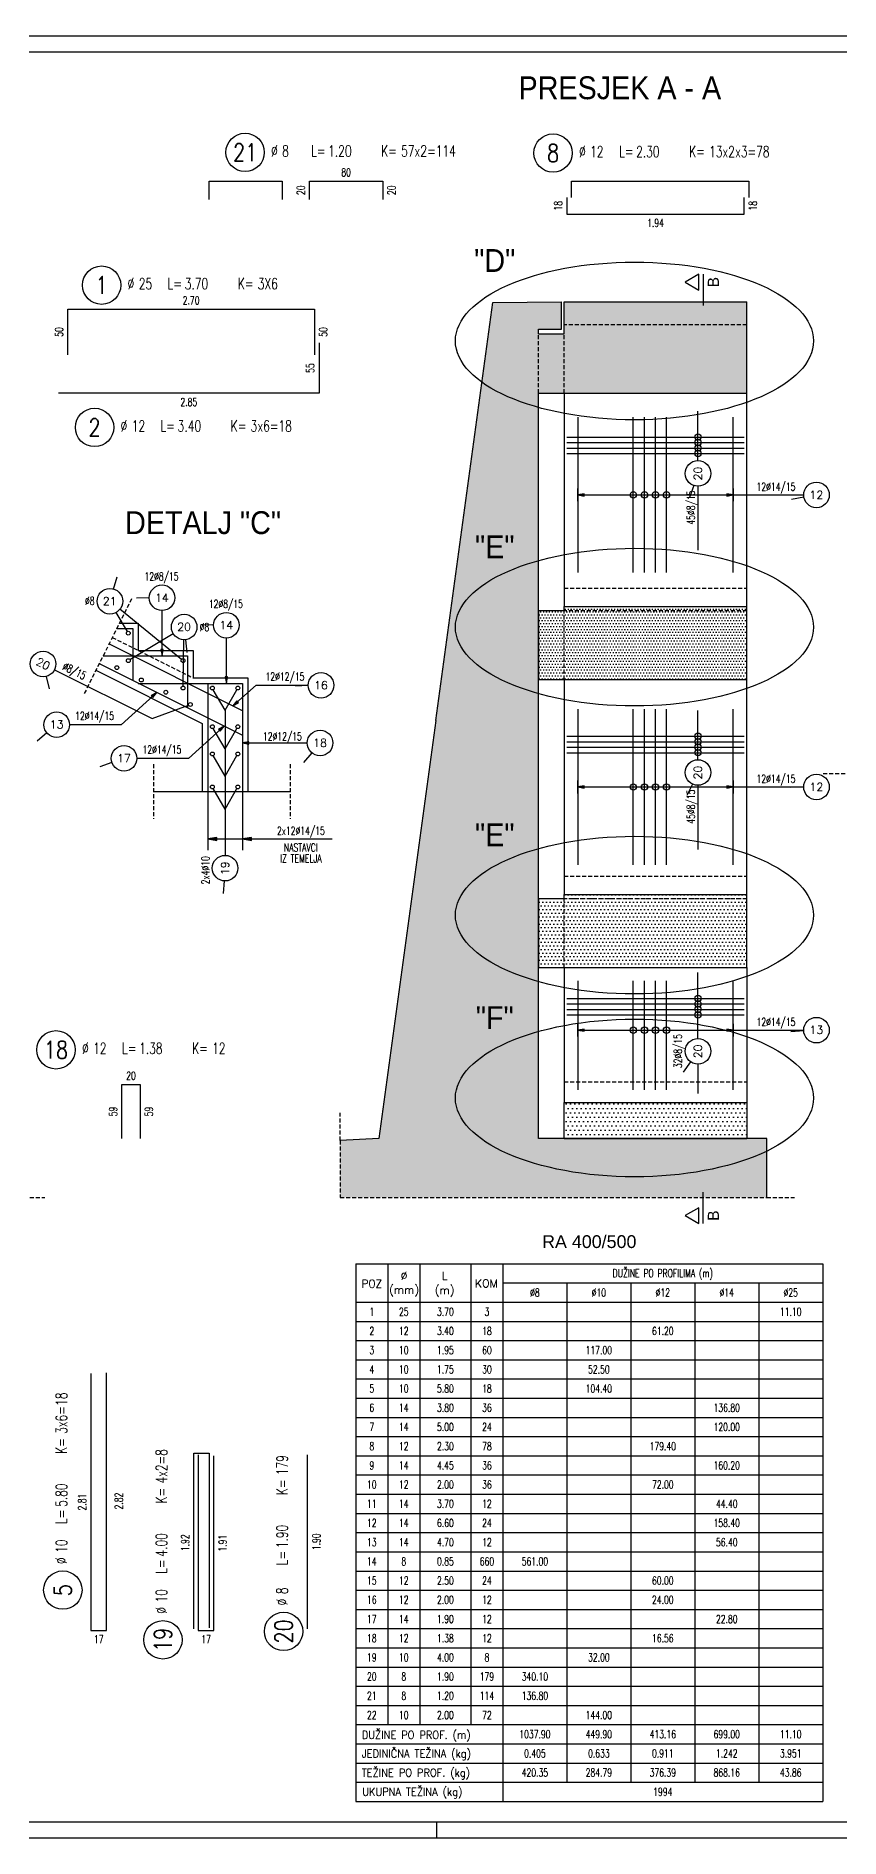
# Model space of a CAD drawing. Extents: x 168 to 5237, y 421 to 2392.
# Drawn here: x 2704 to 3584, y 421 to 2392 of the extents above; entities that cross this region are included whole.
import ezdxf
from ezdxf.enums import TextEntityAlignment as Align

# ---------------------------------------------------------------- set-up
doc = ezdxf.new("R2010")
doc.units = 0
doc.header["$LTSCALE"] = 35
doc.linetypes.add('HIDDEN', pattern=[9.525, 6.35, -3.175])
doc.linetypes.add('HIDDEN2', pattern=[0.1875, 0.125, -0.0625])
for name, color, linetype in [('ARM', 1, 'CONTINUOUS'), ('ARM-I', 6, 'CONTINUOUS'), ('BETON', 7, 'CONTINUOUS'), ('BETON TANKO', 40, 'CONTINUOUS'), ('CRTICA', 7, 'CONTINUOUS'), ('FILE', 8, 'CONTINUOUS'), ('KOTE', 4, 'CONTINUOUS'), ('NEVIDLJIVO', 9, 'HIDDEN2'), ('TANKO', 8, 'CONTINUOUS'), ('TEKST', 7, 'CONTINUOUS')]:
    doc.layers.add(name, color=color, linetype=linetype)
doc.styles.add('KOTE', font='romans.shx', dxfattribs={"width": 0.7})
doc.styles.add('NASLOV', font='ARIAL.TTF')
doc.styles.get("Standard").update_dxf_attribs({"font": 'romans.shx', "width": 0.9})

# ---------------------------------------------------------------- blocks, each defined once
blk = doc.blocks.new('POZ')
at = {"layer": 'ARM-I'}
blk.add_circle((0, 0), 0.6, dxfattribs=at)
at = {"layer": 'ARM', "width": 0.7}
for s, p in [('%%c', (0.814, -0.125)), ('L=', (2.064, -0.125)), ('K=', (4.256, -0.125))]:
    blk.add_text(s, height=0.35, dxfattribs=at).set_placement(p)
for tag, p in [('VA', (0.879, 0.435)), ('FI', (1.162, -0.13)), ('DUZ', (2.598, -0.13)), ('KOM', (4.881, -0.13))]:
    blk.add_attdef(tag, p, '', height=0.35, dxfattribs=at)
at = {"layer": 'ARM', "width": 0.7, "flags": 1}
for tag, p in [('TIP', (1.038, -0.896)), ('A', (1.162, -1.411)), ('B', (1.162, -1.918)), ('C', (1.162, -2.426)), ('D', (1.162, -2.934)), ('E', (1.162, -3.441)), ('F', (1.162, -3.949)), ('G', (1.162, -4.457)), ('H', (1.162, -4.964)), ('J', (1.162, -5.98)), ('I', (1.162, -5.472)), ('K', (1.162, -6.487)), ('L', (1.162, -6.995)), ('M', (1.162, -7.503)), ('N', (1.162, -8.011))]:
    blk.add_attdef(tag, p, '', height=0.35, dxfattribs=at)
at = {"layer": 'ARM-I', "width": 0.8}
blk.add_attdef('POZ', text='', height=0.55, dxfattribs=at).set_placement((0, 0), align=Align.MIDDLE)
blk = doc.blocks.new('STR')
at = {"layer": 'KOTE', "color": 9}
blk.add_lwpolyline([(-1, 0.17), (-1, -0.17), (0, 0)], close=True, dxfattribs=at)
at = {"layer": 'KOTE', "color": 9, "linetype": 'ByBlock'}
blk.add_solid([(-1, 0.17), (-1, -0.17), (0, 0)], dxfattribs=at)
blk = doc.blocks.new('P')
at = {"layer": 'KOTE'}
blk.add_circle((0, 0), 0.4, dxfattribs=at)
blk.add_attdef('P', text='', height=0.25, dxfattribs=at).set_placement((-0.004, 0.004), align=Align.MIDDLE)
blk = doc.blocks.new('S')
at = {"layer": 'KOTE', "color": 9}
blk.add_line((0, 1), (0, -1), dxfattribs=at)
blk.add_lwpolyline([(-1, 0.17), (-1, -0.17), (0, 0)], close=True, dxfattribs=at)
at = {"layer": 'KOTE', "color": 9, "linetype": 'ByBlock'}
blk.add_solid([(-1, 0.17), (-1, -0.17), (0, 0)], dxfattribs=at)
blk = doc.blocks.new('TABNAS')
at = {"layer": 'KOTE'}
for s, p in [('P0Z', (0.501, -0.623)), ('%%C', (1.509, -0.375)), ('L', (2.775, -0.375)), ('KOM', (4.081, -0.611)), ('(mm)', (1.509, -0.827)), ('(m)', (2.775, -0.839))]:
    blk.add_text(s, height=0.25, dxfattribs=at).set_placement(p, align=Align.MIDDLE)
blk = doc.blocks.new('UKUPNO')
at = {"layer": 'KOTE', "width": 0.9}
for s, p in [('DUŽINE PO PROF. (m)', (0.186, 1.952)), ('JEDINIČNA TEŽINA (kg)', (0.186, 1.369)), ('TEŽINE PO PROF. (kg)', (0.186, 0.772)), ('UKUPNA TEŽINA (kg)', (0.199, 0.177))]:
    blk.add_text(s, height=0.25, dxfattribs=at).set_placement(p)

msp = doc.modelspace()

# ---------------------------------------------------------------- hatches: boundary and pattern name
at = {"layer": 'TANKO'}
h = msp.add_hatch(dxfattribs=at)
h.set_pattern_fill('DOTS', color=256, scale=1.5, style=0)
h.paths.add_polyline_path([(3253.6, 1593.7), (3141.1, 1643.3), (3203.6, 2100.5), (3278.6, 2101.3), (3278.6, 2071.3), (3253.6, 2071.3), (3253.6, 2066.3), (3281.6, 2066.3), (3281.6, 2101.3), (3481.6, 2101.3), (3481.6, 2001.3), (3253.6, 2001.3)])
h.paths.add_polyline_path([(3166.2, 1852.2), (3236.5, 1852.2), (3236.5, 1814.6), (3166.2, 1814.6)], flags=25)
h = msp.add_hatch(dxfattribs=at)
h.set_pattern_fill('DOTS', color=256, scale=2, style=0)
h.paths.add_polyline_path([(3281.6, 1763.2), (3253.6, 1763.2), (3253.6, 1688.2), (3481.6, 1688.2), (3481.6, 1768.1), (3281.6, 1768.1)])
h = msp.add_hatch(dxfattribs=at)
h.set_pattern_fill('DOTS', color=256, scale=1.5, style=0)
h.paths.add_polyline_path([(3253.6, 1593.7), (3141.1, 1643.3), (3078.6, 1186.1), (3036.4, 1184.2), (3036.4, 1121.7), (3503.6, 1121.7), (3503.6, 1186.1), (3253.6, 1186.1)])
h.paths.add_polyline_path([(3166.2, 1537.2), (3236.5, 1537.2), (3236.5, 1499.6), (3166.2, 1499.6)], flags=24)
h.paths.add_polyline_path([(3167, 1337.2), (3235.6, 1337.2), (3235.6, 1299.6), (3167, 1299.6)], flags=24)
h = msp.add_hatch(dxfattribs=at)
h.set_pattern_fill('DOTS', color=256, scale=2.5, style=0)
h.paths.add_polyline_path([(3281.6, 1448.2), (3253.6, 1448.2), (3253.6, 1373.2), (3481.6, 1373.2), (3481.6, 1453.1), (3281.6, 1453.1)])
h = msp.add_hatch(dxfattribs=at)
h.set_pattern_fill('DOTS', color=256, scale=3, style=0)
h.paths.add_polyline_path([(3281.6, 1186.1), (3481.6, 1186.1), (3481.6, 1225.6), (3281.6, 1225.6)])

# ---------------------------------------------------------------- linework, layer by layer
at = {"layer": 'ARM'}
for p, q in [((3296.6, 1975), (3296.6, 1805.2)), ((3357.3, 1805.2), (3357.3, 1975)), ((3369.5, 1805.2), (3369.5, 1975)), ((3381.6, 1805.2), (3381.6, 1975)), ((3393.7, 1805.2), (3393.7, 1975)), ((3466.6, 1805.2), (3466.6, 1975)), ((3284.6, 1953.4), (3478.6, 1953.4)), ((3284.6, 1947.4), (3478.6, 1947.4)), ((3284.6, 1941.4), (3478.6, 1941.4)), ((3284.6, 1935.4), (3478.6, 1935.4)), ((2791.9, 1744), (2809.5, 1744)), ((2809.5, 1744), (2809.5, 1688)), ((2929.5, 1654), (2783.4, 1727.1)), ((2772.7, 1705.6), (2929.5, 1627.2)), ((2776.9, 1714), (2869.5, 1714)), ((2869.5, 1714), (2869.5, 1658)), ((2815.5, 1684), (2929.5, 1684)), ((2891.5, 1684), (2891.5, 1501.7)), ((2929.5, 1684), (2929.5, 1501.7)), ((3296.6, 1655.6), (3296.6, 1485.7)), ((3357.3, 1485.7), (3357.3, 1655.6)), ((3369.5, 1485.7), (3369.5, 1655.6)), ((3381.6, 1485.7), (3381.6, 1655.6)), ((3393.7, 1485.7), (3393.7, 1655.6)), ((3466.6, 1485.7), (3466.6, 1655.6)), ((3284.6, 1626.2), (3478.6, 1626.2)), ((3284.6, 1620.2), (3478.6, 1620.2)), ((3284.6, 1614.2), (3478.6, 1614.2)), ((3284.6, 1608.2), (3478.6, 1608.2)), ((3296.6, 1358.5), (3296.6, 1239.6)), ((3357.3, 1239.6), (3357.3, 1358.5)), ((3369.5, 1239.6), (3369.5, 1358.5)), ((3381.6, 1239.6), (3381.6, 1358.5)), ((3393.7, 1239.6), (3393.7, 1358.5)), ((3466.6, 1239.6), (3466.6, 1358.5)), ((3284.6, 1339.4), (3478.6, 1339.4)), ((3284.6, 1333.4), (3478.6, 1333.4)), ((3284.6, 1327.4), (3478.6, 1327.4)), ((3284.6, 1321.4), (3478.6, 1321.4))]:
    msp.add_line(p, q, dxfattribs=at)
at = {"layer": 'ARM-I'}
for points in [[(2893, 2213.3), (2893, 2233.3), (2973, 2233.3), (2973, 2213.3)], [(3003, 2213.3), (3003, 2233.3), (3083, 2233.3), (3083, 2213.3)], [(3289.6, 2215.3), (3289.6, 2233.3), (3483.6, 2233.3), (3483.6, 2215.3)], [(3284.6, 2215.3), (3284.6, 2197.3), (3478.6, 2197.3), (3478.6, 2215.3)], [(2738.3, 2043.3), (2738.3, 2093.3), (3008.3, 2093.3), (3008.3, 2043.3)], [(3013.3, 2056.3), (3013.3, 2001.3), (2728.3, 2001.3)], [(2797.5, 1186.2), (2797.5, 1245.2), (2817.5, 1245.2), (2817.5, 1186.2)], [(2763.7, 929.1), (2763.7, 648.1), (2780.7, 648.1), (2780.7, 930.1)], [(2876.2, 650.1), (2876.2, 842.1), (2893.2, 842.1), (2893.2, 651.1)], [(2881.2, 840.1), (2881.2, 648.1), (2898.2, 648.1), (2898.2, 839.1)], [(3000.8, 650.1), (3000.8, 840.1)]]:
    msp.add_lwpolyline(points, dxfattribs=at)
at = {"layer": 'BETON'}
for p, q in [((3141.1, 1643.3), (3203.6, 2100.5)), ((3203.6, 2100.5), (3278.6, 2101.3)), ((3278.6, 2071.3), (3278.6, 2101.3)), ((3281.6, 2066.3), (3281.6, 2101.3)), ((3281.6, 2101.3), (3481.6, 2101.3)), ((3481.6, 2001.3), (3481.6, 2101.3)), ((3253.6, 2071.3), (3278.6, 2071.3)), ((3253.6, 2066.3), (3253.6, 2071.3)), ((3253.6, 2066.3), (3281.6, 2066.3)), ((3253.6, 1593.7), (3253.6, 2001.3)), ((3253.6, 2001.3), (3481.6, 2001.3)), ((3281.6, 1763.2), (3253.6, 1763.2)), ((3253.6, 1763.2), (3253.6, 1688.2)), ((3253.6, 1763.2), (3253.6, 1688.2)), ((3281.6, 1768.1), (3481.6, 1768.1)), ((3281.6, 1763.2), (3281.6, 1768.1)), ((3481.6, 1688.2), (3481.6, 1768.1)), ((2794.9, 1750), (2815.5, 1750)), ((2815.5, 1750), (2815.5, 1720)), ((2815.5, 1720), (2875.5, 1720)), ((2875.5, 1720), (2875.5, 1690)), ((2769.1, 1698.4), (2885.5, 1640.2)), ((2875.5, 1690), (2935.5, 1690)), ((2935.5, 1690), (2935.5, 1565.7)), ((3253.6, 1688.2), (3481.6, 1688.2)), ((2885.5, 1640.2), (2885.5, 1565.7)), ((3141.1, 1643.3), (3078.6, 1186.1)), ((3253.6, 1186.1), (3253.6, 1593.7)), ((2832.2, 1565.7), (2981.9, 1565.7)), ((2885.5, 1565.7), (2935.5, 1565.7)), ((3281.6, 1448.2), (3253.6, 1448.2)), ((3253.6, 1448.2), (3253.6, 1373.2)), ((3281.6, 1453.1), (3481.6, 1453.1)), ((3281.6, 1448.2), (3281.6, 1453.1)), ((3481.6, 1373.2), (3481.6, 1453.1)), ((3253.6, 1373.2), (3481.6, 1373.2)), ((3281.6, 1225.6), (3481.6, 1225.6)), ((3281.6, 1186.1), (3281.6, 1225.6)), ((3481.6, 1225.6), (3481.6, 1186.1)), ((3078.6, 1186.1), (3036.4, 1184.2)), ((3503.6, 1186.1), (3253.6, 1186.1)), ((3281.6, 1186.1), (3481.6, 1186.1)), ((3503.6, 1121.7), (3503.6, 1186.1))]:
    msp.add_line(p, q, dxfattribs=at)
for points in [[(168, 421.2), (4437.1, 421.2), (4437.1, 2392), (168, 2392)], [(255.5, 438.7), (4419.6, 438.7), (4419.6, 2374.5), (255.5, 2374.5)]]:
    msp.add_lwpolyline(points, close=True, dxfattribs=at)
at = {"layer": 'BETON TANKO'}
for p, q in [((3281.6, 2001.3), (3281.6, 1768.1)), ((3481.6, 1768.1), (3481.6, 2001.3)), ((3281.6, 1688.2), (3281.6, 1453.1)), ((3481.6, 1453.1), (3481.6, 1688.2)), ((3281.6, 1373.2), (3281.6, 1225.6)), ((3481.6, 1373.2), (3481.6, 1225.6))]:
    msp.add_line(p, q, dxfattribs=at)
at = {"layer": 'CRTICA'}
for p, q in [((3423.4, 1900.5), (3418.7, 1887.3)), ((3544, 1887.5), (3530.3, 1885)), ((2788.4, 1787.2), (2792.5, 1800.6)), ((2827.5, 1777.5), (2813.5, 1777.3)), ((2897.9, 1747.8), (2883.9, 1748)), ((2867.1, 1731.7), (2868.5, 1717.8)), ((2714.7, 1691.6), (2718.1, 1678)), ((3001.5, 1681.5), (2987.5, 1681.1)), ((2715.4, 1629.9), (2704.7, 1620.9)), ((2786.7, 1597.3), (2773.5, 1592.7)), ((3005.4, 1608.2), (2996.2, 1597.6)), ((3422, 1573.9), (3416, 1561.3)), ((3543.8, 1570.3), (3529.8, 1570)), ((2909.4, 1468), (2908.3, 1454)), ((3543.8, 1303.8), (3529.9, 1302.8)), ((3420, 1270.2), (3411.8, 1258.8))]:
    msp.add_line(p, q, dxfattribs=at)
at = {"layer": 'FILE'}
msp.add_line((3142.1, 421.2), (3142.1, 438.7), dxfattribs=at)
at = {"layer": 'KOTE'}
for p, q in [((3053.6, 1049.2), (3564.6, 1049.2)), ((3053.6, 1049.2), (3053.6, 461.2)), ((3088.6, 1049.2), (3088.6, 545.2)), ((3123.6, 1049.2), (3123.6, 545.2)), ((3179.6, 1049.2), (3179.6, 545.2)), ((3214.6, 1049.2), (3214.6, 461.2)), ((3564.6, 1049.2), (3564.6, 461.2)), ((3214.6, 1028.2), (3564.6, 1028.2)), ((3284.6, 1028.2), (3284.6, 482.2)), ((3354.6, 1028.2), (3354.6, 482.2)), ((3424.6, 1028.2), (3424.6, 482.2)), ((3494.6, 1028.2), (3494.6, 482.2)), ((3053.6, 1007.2), (3564.6, 1007.2)), ((3053.6, 986.2), (3564.6, 986.2)), ((3053.6, 965.2), (3564.6, 965.2)), ((3053.6, 944.2), (3564.6, 944.2)), ((3053.6, 923.2), (3564.6, 923.2)), ((3053.6, 902.2), (3564.6, 902.2)), ((3053.6, 881.2), (3564.6, 881.2)), ((3053.6, 860.2), (3564.6, 860.2)), ((3053.6, 839.2), (3564.6, 839.2)), ((3053.6, 818.2), (3564.6, 818.2)), ((3053.6, 797.2), (3564.6, 797.2)), ((3053.6, 776.2), (3564.6, 776.2)), ((3053.6, 755.2), (3564.6, 755.2)), ((3053.6, 734.2), (3564.6, 734.2)), ((3053.6, 713.2), (3564.6, 713.2)), ((3053.6, 692.2), (3564.6, 692.2)), ((3053.6, 671.2), (3564.6, 671.2)), ((3053.6, 650.2), (3564.6, 650.2)), ((3053.6, 629.2), (3564.6, 629.2)), ((3053.6, 608.2), (3564.6, 608.2)), ((3053.6, 587.2), (3564.6, 587.2)), ((3053.6, 566.2), (3564.6, 566.2)), ((3053.6, 545.2), (3564.6, 545.2)), ((3053.6, 524.2), (3564.6, 524.2)), ((3053.6, 503.2), (3564.6, 503.2)), ((3053.6, 482.2), (3564.6, 482.2)), ((3053.6, 461.2), (3564.6, 461.2))]:
    msp.add_line(p, q, dxfattribs=at)
for centre, radius in [((3428.1, 1953.4), 3.5), ((3428.1, 1947.4), 3.5), ((3428.1, 1941.4), 3.5), ((3428.1, 1935.4), 3.5), ((3357.3, 1890.1), 3.5), ((3369.5, 1890.1), 3.5), ((3381.6, 1890.1), 3.5), ((3393.7, 1890.1), 3.5), ((2804.5, 1738.9), 2.1), ((2792, 1701.2), 2.1), ((2804.6, 1708.9), 2.1), ((2864.5, 1708.9), 2.1), ((2818.8, 1687.7), 2.1), ((2845.7, 1674.3), 2.1), ((2864.5, 1678.9), 2.1), ((2896.6, 1678.9), 2.1), ((2924.5, 1678.9), 2.1), ((2872.5, 1660.9), 2.1), ((2896.6, 1636.6), 2.1), ((2924.5, 1636.6), 2.1), ((3428.1, 1626.2), 3.5), ((3428.1, 1620.2), 3.5), ((3428.1, 1614.2), 3.5), ((2896.6, 1606.8), 2.1), ((2924.5, 1606.8), 2.1), ((3428.1, 1608.2), 3.5), ((2896.6, 1570.7), 2.1), ((2924.5, 1570.7), 2.1), ((3357.3, 1570.7), 3.5), ((3369.5, 1570.7), 3.5), ((3381.6, 1570.7), 3.5), ((3393.7, 1570.7), 3.5), ((3428.1, 1339.4), 3.5), ((3428.1, 1333.4), 3.5), ((3428.1, 1327.4), 3.5), ((3428.1, 1321.4), 3.5), ((3357.3, 1304.7), 3.5), ((3369.5, 1304.7), 3.5), ((3381.6, 1304.7), 3.5), ((3393.7, 1304.7), 3.5)]:
    msp.add_circle(centre, radius, dxfattribs=at)
at = {"layer": 'NEVIDLJIVO'}
for p, q in [((3481.6, 2076.3), (3281.6, 2076.3)), ((3253.6, 2001.3), (3253.6, 2066.3)), ((3281.6, 2001.3), (3281.6, 2066.3)), ((2808.2, 1776.5), (2755.7, 1671.6)), ((3281.6, 1788.2), (3481.6, 1788.2)), ((3481.6, 1763.2), (3281.6, 1763.2)), ((3281.6, 1688.2), (3281.6, 1763.2)), ((2787, 1734.2), (2875.5, 1690)), ((2832.2, 1595.7), (2832.2, 1535.7)), ((2981.9, 1595.7), (2981.9, 1535.7)), ((3565.3, 1585.5), (4298.3, 1585.5)), ((3281.6, 1473.2), (3481.6, 1473.2)), ((3481.6, 1448.2), (3281.6, 1448.2)), ((3281.6, 1373.2), (3281.6, 1448.2)), ((3281.6, 1248.2), (3481.6, 1248.2)), ((3036.4, 1184.2), (3036.4, 1214.2)), ((3036.4, 1184.2), (3036.4, 1121.7)), ((2493.3, 1121.7), (2713.2, 1121.7)), ((3036.4, 1121.7), (3503.6, 1121.7)), ((3503.6, 1121.7), (3533.6, 1121.7))]:
    msp.add_line(p, q, dxfattribs=at)
at = {"layer": 'TANKO'}
for p, q in [((3428.1, 1927.6), (3428.1, 1981.6)), ((3428.1, 1899.6), (3428.1, 1829.5)), ((3296.6, 1890.1), (3466.6, 1890.1)), ((3466.6, 1890.1), (3543.8, 1890.1)), ((2803.5, 1740.7), (2791.4, 1761.6)), ((2862.9, 1710.2), (2795.3, 1765)), ((2841.5, 1714), (2841.5, 1763.6)), ((2806.4, 1710), (2853.7, 1738.4)), ((2864.5, 1681), (2865.5, 1731.6)), ((2911.9, 1684), (2911.9, 1733.6)), ((2723.8, 1698.9), (2830.6, 1645.6)), ((2910.5, 1654.7), (2897.6, 1677.1)), ((2910.5, 1654.7), (2923.5, 1677.1)), ((2919, 1659.3), (2944.5, 1681.9)), ((2944.5, 1681.9), (3001.5, 1681.9)), ((2835.7, 1674.1), (2796.8, 1638.8)), ((2830.6, 1645.6), (2870.6, 1660.2)), ((2796.8, 1638.8), (2740.2, 1638.8)), ((2909.4, 1637.2), (2870.5, 1602)), ((2910.5, 1654.7), (2910.5, 1495.9)), ((3428.1, 1600.5), (3428.1, 1654.5)), ((2910.5, 1612.4), (2897.6, 1634.8)), ((2910.5, 1612.4), (2923.5, 1634.8)), ((2929.5, 1618.8), (3000.5, 1618.8)), ((2870.5, 1602), (2813.9, 1602)), ((2910.5, 1582.6), (2897.6, 1605)), ((2910.5, 1582.6), (2923.5, 1605)), ((2910.5, 1546.5), (2897.6, 1568.9)), ((2910.5, 1546.5), (2923.5, 1568.9)), ((3296.6, 1570.7), (3466.6, 1570.7)), ((3428.1, 1572.5), (3428.1, 1502.4)), ((3466.6, 1570.7), (3543.8, 1570.7)), ((2891.5, 1513.9), (3027.7, 1513.9)), ((3253.6, 1448.2), (3253.6, 1373.2)), ((3428.1, 1295.6), (3428.1, 1367.6)), ((3296.6, 1304.7), (3466.6, 1304.7)), ((3466.6, 1304.7), (3543.8, 1304.7)), ((3428.1, 1267.6), (3428.1, 1235.4))]:
    msp.add_line(p, q, dxfattribs=at)
for centre in [(3358.6, 2058.5), (3358.6, 1745.5), (3358.6, 1430.5), (3358.6, 1230.5)]:
    msp.add_ellipse(centre, major_axis=(-196, 0), ratio=0.439878, dxfattribs=at)
at = {"layer": 'TEKST', "linetype": 'HIDDEN'}
for p, q in [((3433.8, 2131.4), (3433.8, 2097.1)), ((3433.8, 1093.3), (3433.8, 1127.6))]:
    msp.add_line(p, q, dxfattribs=at)
at = {"layer": 'TEKST'}
for points in [[(3428.9, 2114.2), (3428.9, 2131.4), (3414.1, 2122.8)], [(3428.9, 1093.3), (3428.9, 1110.4), (3414.1, 1101.9)]]:
    msp.add_lwpolyline(points, close=True, dxfattribs=at)

# ---------------------------------------------------------------- block references
at = {"layer": 'KOTE', "xscale": 35, "yscale": 35, "zscale": 35}
for p, values in [((2932.4, 2264.7), {'POZ': '21', 'FI': '8', 'DUZ': '1.20', 'KOM': '57x2=114'}), ((3269.5, 2264), {'POZ': '8', 'FI': '12', 'DUZ': '2.30', 'KOM': '13x2x3=78'}), ((2775.3, 2119.5), {'POZ': '1', 'FI': '25', 'DUZ': '3.70', 'KOM': '3X6'}), ((2767.6, 1963.9), {'POZ': '2', 'FI': '12', 'DUZ': '3.40', 'KOM': '3x6=18'}), ((2725.4, 1283.2), {'POZ': '18', 'FI': '12', 'DUZ': '1.38', 'KOM': '12'})]:
    msp.add_blockref('POZ', p, dxfattribs=at).add_auto_attribs(values)
at = {"layer": 'KOTE'}
ref = msp.add_blockref('P', (3428.1, 1913.6), dxfattribs=dict(at, xscale=35, yscale=35, zscale=35, rotation=90))
ref.add_attrib('P', '20', dxfattribs={"height": 8.75, "rotation": 90}).set_placement((3428, 1913.5), align=Align.MIDDLE)
for name, p, xscale, yscale, zscale, rotation in [('S', (3296.6, 1890.1), 7, 7, 7, 180), ('STR', (2841.5, 1714), 7, 7, 7, 270), ('STR', (2911.9, 1684), 7, 7, 7, 270), ('STR', (2929.5, 1618.8), 7, 7, 7, 180), ('S', (3296.6, 1570.7), 7, 7, 7, 180), ('STR', (2891.5, 1513.9), 10, 10, 10, 180), ('STR', (2929.5, 1513.9), 10, 10, 10, 180), ('S', (3296.6, 1304.7), 7, 7, 7, 180)]:
    msp.add_blockref(name, p, dxfattribs=dict(at, xscale=xscale, yscale=yscale, zscale=zscale, rotation=rotation))
for name, p, xscale, yscale, zscale in [('S', (3466.6, 1890.1), 7, 7, 7), ('S', (3466.6, 1570.7), 7, 7, 7), ('S', (3466.6, 1304.7), 7, 7, 7), ('TABNAS', (3053.6, 1049.2), 35, 35, 35), ('UKUPNO', (3053.6, 461.2), 35, 35, 35)]:
    msp.add_blockref(name, p, dxfattribs=dict(at, xscale=xscale, yscale=yscale, zscale=zscale))
ref = msp.add_blockref('P', (3557.8, 1890.1), dxfattribs=dict(at, xscale=35, yscale=35, zscale=35))
ref.add_attrib('P', '12', dxfattribs={"height": 8.75}).set_placement((3557.7, 1890.2), align=Align.MIDDLE)
ref = msp.add_blockref('P', (2784.4, 1773.8), dxfattribs=dict(at, xscale=35, yscale=35, zscale=35))
ref.add_attrib('P', '21', dxfattribs={"height": 8.75}).set_placement((2784.2, 1773.9), align=Align.MIDDLE)
ref = msp.add_blockref('P', (2841.5, 1777.6), dxfattribs=dict(at, xscale=35, yscale=35, zscale=35))
ref.add_attrib('P', '14', dxfattribs={"height": 8.75}).set_placement((2841.3, 1777.7), align=Align.MIDDLE)
ref = msp.add_blockref('P', (2865.7, 1745.6), dxfattribs=dict(at, xscale=35, yscale=35, zscale=35))
ref.add_attrib('P', '20', dxfattribs={"height": 8.75}).set_placement((2865.6, 1745.8), align=Align.MIDDLE)
ref = msp.add_blockref('P', (2911.9, 1747.6), dxfattribs=dict(at, xscale=35, yscale=35, zscale=35))
ref.add_attrib('P', '14', dxfattribs={"height": 8.75}).set_placement((2911.8, 1747.7), align=Align.MIDDLE)
ref = msp.add_blockref('P', (2711.3, 1705.2), dxfattribs=dict(at, xscale=35, yscale=35, zscale=35, rotation=333.4349488229249))
ref.add_attrib('P', '20', dxfattribs={"height": 8.75, "rotation": 333.4349}).set_placement((2711.3, 1705.4), align=Align.MIDDLE)
ref = msp.add_blockref('P', (3015.5, 1681.9), dxfattribs=dict(at, xscale=35, yscale=35, zscale=35))
ref.add_attrib('P', '16', dxfattribs={"height": 8.75}).set_placement((3015.4, 1682), align=Align.MIDDLE)
ref = msp.add_blockref('P', (2726.2, 1638.8), dxfattribs=dict(at, xscale=35, yscale=35, zscale=35))
ref.add_attrib('P', '13', dxfattribs={"height": 8.75}).set_placement((2726.1, 1639), align=Align.MIDDLE)
ref = msp.add_blockref('P', (3014.5, 1618.8), dxfattribs=dict(at, xscale=35, yscale=35, zscale=35))
ref.add_attrib('P', '18', dxfattribs={"height": 8.75}).set_placement((3014.4, 1619), align=Align.MIDDLE)
ref = msp.add_blockref('P', (2799.9, 1602), dxfattribs=dict(at, xscale=35, yscale=35, zscale=35))
ref.add_attrib('P', '17', dxfattribs={"height": 8.75}).set_placement((2799.8, 1602.1), align=Align.MIDDLE)
ref = msp.add_blockref('P', (3428.1, 1586.5), dxfattribs=dict(at, xscale=35, yscale=35, zscale=35, rotation=90))
ref.add_attrib('P', '20', dxfattribs={"height": 8.75, "rotation": 90}).set_placement((3428, 1586.4), align=Align.MIDDLE)
ref = msp.add_blockref('P', (3557.8, 1570.7), dxfattribs=dict(at, xscale=35, yscale=35, zscale=35))
ref.add_attrib('P', '12', dxfattribs={"height": 8.75}).set_placement((3557.7, 1570.8), align=Align.MIDDLE)
ref = msp.add_blockref('P', (2910.5, 1481.9), dxfattribs=dict(at, xscale=35, yscale=35, zscale=35, rotation=90))
ref.add_attrib('P', '19', dxfattribs={"height": 8.75, "rotation": 90}).set_placement((2910.4, 1481.8), align=Align.MIDDLE)
ref = msp.add_blockref('P', (3557.8, 1304.7), dxfattribs=dict(at, xscale=35, yscale=35, zscale=35))
ref.add_attrib('P', '13', dxfattribs={"height": 8.75}).set_placement((3557.7, 1304.9), align=Align.MIDDLE)
ref = msp.add_blockref('P', (3428.1, 1281.6), dxfattribs=dict(at, xscale=35, yscale=35, zscale=35, rotation=90))
ref.add_attrib('P', '20', dxfattribs={"height": 8.75, "rotation": 90}).set_placement((3428, 1281.5), align=Align.MIDDLE)
at = {"layer": 'KOTE', "xscale": 35, "yscale": 35, "zscale": 35, "rotation": 90}
for p, values in [((2732.9, 692.3), {'POZ': '5', 'FI': '10', 'DUZ': '5.80', 'KOM': '3x6=18'}), ((2842.4, 637.9), {'POZ': '19', 'FI': '10', 'DUZ': '4.00', 'KOM': '4x2=8'}), ((2974.5, 647.1), {'POZ': '20', 'FI': '8', 'DUZ': '1.90', 'KOM': '179'})]:
    msp.add_blockref('POZ', p, dxfattribs=at).add_auto_attribs(values)
at = {"layer": 'TANKO', "xscale": 7, "yscale": 7, "zscale": 7}
for p, rotation in [((2835.7, 1674.1), 42.20404513829461), ((2919, 1659.3), 221.6556601405759), ((2909.4, 1637.2), 42.20404513829461)]:
    msp.add_blockref('STR', p, dxfattribs=dict(at, rotation=rotation))

# ---------------------------------------------------------------- texts
at = {"layer": 'KOTE', "style": 'KOTE', "width": 0.7}
for s, p in [('80', (3043, 2242.9)), ('1.94', (3381.6, 2187.6)), ('2.70', (2873.3, 2102.9)), ('2.85', (2870.8, 1991.7)), ('12%%c8/15', (2840.9, 1800.3)), ('%%c8', (2762.4, 1774.2)), ('12%%c8/15', (2911.3, 1770.3)), ('%%c8', (2887.9, 1745.6)), ('12%%c12/15', (2973.2, 1625.4)), ('2x12%%c14/15', (2993.5, 1522.2)), ('NASTAVCI ', (2995.5, 1504.4)), ('IZ TEMELJA', (2993.5, 1492.5)), ('20', (2807.5, 1254.9)), ('DUŽINE PO PROFILIMA (m)', (3389.6, 1038.7)), ('%%c8', (3249.6, 1017.7)), ('%%c10', (3319.6, 1017.7)), ('%%c12', (3389.6, 1017.7)), ('%%c14', (3459.6, 1017.7)), ('%%c25', (3529.6, 1017.7)), ('1', (3071.1, 996.7)), ('25', (3106.1, 996.7)), ('3.70', (3151.6, 996.7)), ('3', (3197.1, 996.7)), ('11.10', (3529.6, 996.7)), ('2', (3071.1, 975.7)), ('12', (3106.1, 975.7)), ('3.40', (3151.6, 975.7)), ('18', (3197.1, 975.7)), ('61.20', (3389.6, 975.7)), ('3', (3071.1, 954.7)), ('10', (3106.1, 954.7)), ('1.95', (3151.6, 954.7)), ('60', (3197.1, 954.7)), ('117.00', (3319.6, 954.7)), ('4', (3071.1, 933.7)), ('10', (3106.1, 933.7)), ('1.75', (3151.6, 933.7)), ('30', (3197.1, 933.7)), ('52.50', (3319.6, 933.7)), ('5', (3071.1, 912.7)), ('10', (3106.1, 912.7)), ('5.80', (3151.6, 912.7)), ('18', (3197.1, 912.7)), ('104.40', (3319.6, 912.7)), ('6', (3071.1, 891.7)), ('14', (3106.1, 891.7)), ('3.80', (3151.6, 891.7)), ('36', (3197.1, 891.7)), ('136.80', (3459.6, 891.7)), ('7', (3071.1, 870.7)), ('14', (3106.1, 870.7)), ('5.00', (3151.6, 870.7)), ('24', (3197.1, 870.7)), ('120.00', (3459.6, 870.7)), ('8', (3071.1, 849.7)), ('12', (3106.1, 849.7)), ('2.30', (3151.6, 849.7)), ('78', (3197.1, 849.7)), ('179.40', (3389.6, 849.7)), ('9', (3071.1, 828.7)), ('14', (3106.1, 828.7)), ('4.45', (3151.6, 828.7)), ('36', (3197.1, 828.7)), ('160.20', (3459.6, 828.7)), ('10', (3071.1, 807.7)), ('12', (3106.1, 807.7)), ('2.00', (3151.6, 807.7)), ('36', (3197.1, 807.7)), ('72.00', (3389.6, 807.7)), ('11', (3071.1, 786.7)), ('14', (3106.1, 786.7)), ('3.70', (3151.6, 786.7)), ('12', (3197.1, 786.7)), ('44.40', (3459.6, 786.7)), ('12', (3071.1, 765.7)), ('14', (3106.1, 765.7)), ('6.60', (3151.6, 765.7)), ('24', (3197.1, 765.7)), ('158.40', (3459.6, 765.7)), ('13', (3071.1, 744.7)), ('14', (3106.1, 744.7)), ('4.70', (3151.6, 744.7)), ('12', (3197.1, 744.7)), ('56.40', (3459.6, 744.7)), ('14', (3071.1, 723.7)), ('8', (3106.1, 723.7)), ('0.85', (3151.6, 723.7)), ('660', (3197.1, 723.7)), ('561.00', (3249.6, 723.7)), ('15', (3071.1, 702.7)), ('12', (3106.1, 702.7)), ('2.50', (3151.6, 702.7)), ('24', (3197.1, 702.7)), ('60.00', (3389.6, 702.7)), ('16', (3071.1, 681.7)), ('12', (3106.1, 681.7)), ('2.00', (3151.6, 681.7)), ('12', (3197.1, 681.7)), ('24.00', (3389.6, 681.7)), ('17', (3071.1, 660.7)), ('14', (3106.1, 660.7)), ('1.90', (3151.6, 660.7)), ('12', (3197.1, 660.7)), ('22.80', (3459.6, 660.7)), ('17', (2772.2, 638.5)), ('17', (2889.7, 638.5)), ('18', (3071.1, 639.7)), ('12', (3106.1, 639.7)), ('1.38', (3151.6, 639.7)), ('12', (3197.1, 639.7)), ('16.56', (3389.6, 639.7)), ('19', (3071.1, 618.7)), ('10', (3106.1, 618.7)), ('4.00', (3151.6, 618.7)), ('8', (3197.1, 618.7)), ('32.00', (3319.6, 618.7)), ('20', (3071.1, 597.7)), ('8', (3106.1, 597.7)), ('1.90', (3151.6, 597.7)), ('179', (3197.1, 597.7)), ('340.10', (3249.6, 597.7)), ('21', (3071.1, 576.7)), ('8', (3106.1, 576.7)), ('1.20', (3151.6, 576.7)), ('114', (3197.1, 576.7)), ('136.80', (3249.6, 576.7)), ('22', (3071.1, 555.7)), ('10', (3106.1, 555.7)), ('2.00', (3151.6, 555.7)), ('72', (3197.1, 555.7)), ('144.00', (3319.6, 555.7)), ('1037.90', (3249.6, 534.7)), ('449.90', (3319.6, 534.7)), ('413.16', (3389.6, 534.7)), ('699.00', (3459.6, 534.7)), ('11.10', (3529.6, 534.7)), ('0.405', (3249.6, 513.7)), ('0.633', (3319.6, 513.7)), ('0.911', (3389.6, 513.7)), ('1.242', (3459.6, 513.7)), ('3.951', (3529.6, 513.7)), ('420.35', (3249.6, 492.7)), ('284.79', (3319.6, 492.7)), ('376.39', (3389.6, 492.7)), ('868.16', (3459.6, 492.7)), ('43.86', (3529.6, 492.7)), ('1994', (3389.6, 471.7))]:
    msp.add_text(s, height=8.75, dxfattribs=at).set_placement(p, align=Align.MIDDLE)
for s, rotation, p in [('20', 90, (2993.4, 2223.3)), ('20', 90, (3092.7, 2223.3)), ('18', 90, (3275, 2206.3)), ('18', 90, (3488.2, 2206.3)), ('50', 90, (2728.7, 2068.3)), ('50', 90, (3017.9, 2068.3)), ('55', 90, (3003.7, 2028.8)), ('45%%C8/15', 90, (3421, 1876.2)), ('%%c8/15', 333.4349, (2745.3, 1697)), ('45%%C8/15', 90, (3421, 1549.1)), ('2x4%%c10', 90, (2889, 1479.6)), ('32%%C8/15', 90, (3406.8, 1281.8)), ('59', 90, (2787.9, 1215.7)), ('59', 90, (2827.1, 1215.7)), ('2.81', 90, (2754, 788.6)), ('2.82', 90, (2794.1, 789.7)), ('1.92', 90, (2866.7, 744.1)), ('1.91', 90, (2907.8, 743.6)), ('1.90', 90, (3010.4, 745.1))]:
    msp.add_text(s, height=8.75, rotation=rotation, dxfattribs=at).set_placement(p, align=Align.MIDDLE)
for p in [(3492.2, 1894.7), (3492.2, 1575.3), (3492.2, 1309.3)]:
    msp.add_text('12%%C14/15', height=8.75, dxfattribs=at).set_placement(p)
for s, p in [('12%%c12/15', (2997.3, 1687.1)), ('12%%c14/15', (2788.9, 1644.1)), ('12%%c14/15', (2862.6, 1607.2))]:
    msp.add_text(s, height=8.75, dxfattribs=at).set_placement(p, align=Align.RIGHT)
at = {"layer": 'TEKST', "style": 'NASLOV'}
for p in [(3444.9, 2122.8), (3444.9, 1101.9)]:
    msp.add_text('B', height=12.2, rotation=90, dxfattribs=at).set_placement(p, align=Align.MIDDLE)
msp.add_text('RA 400/500', height=14, dxfattribs=at).set_placement((3309.1, 1073.7), align=Align.MIDDLE)
at = {"layer": 'TEKST', "char_height": 25, "attachment_point": 5}
for s, insert in [('{\\fArial|b0|i0|c238|p34;PRESJEK A - A}', (3342.6, 2335.2)), ('{\\fArial|b0|i0|c238|p34; "D"}', (3201.3, 2146.5)), ('{\\fArial|b0|i0|c238|p34;DETALJ "C"}', (2886.4, 1859.6)), ('{\\fArial|b0|i0|c238|p34; "E"}', (3201.3, 1833.4)), ('{\\fArial|b0|i0|c238|p34; "E"}', (3201.3, 1518.4)), ('{\\fArial|b0|i0|c238|p34; "F"}', (3201.3, 1318.4))]:
    msp.add_mtext(s, dxfattribs=dict(at, insert=insert))

doc.saveas('drawing.dxf')
